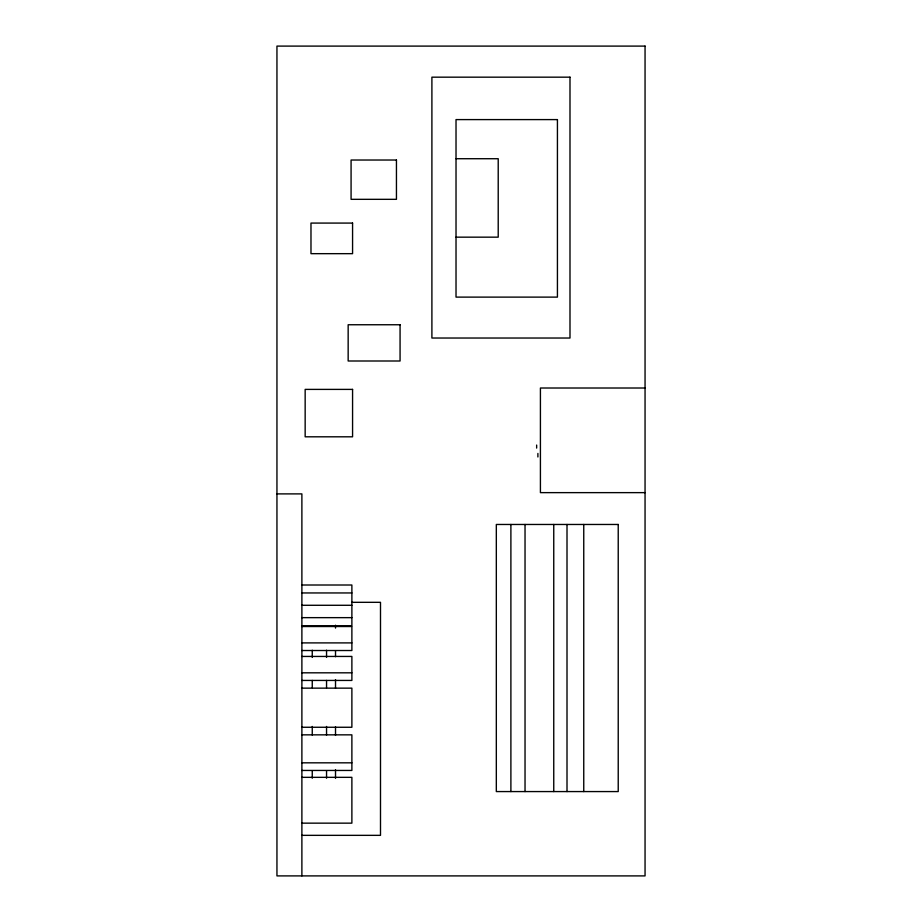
<?xml version="1.0" encoding="UTF-8"?>
<svg xmlns="http://www.w3.org/2000/svg" width="922" height="922" viewBox="0 0 922 922"><rect width="100%" height="100%" fill="white"/><g stroke="black" fill="none" stroke-linecap="round" stroke-linejoin="round"><path stroke-width="1.38" d="M456.021 158.722L498.214 158.722L498.214 237.161L456.021 237.161M645.054 388.012L540.419 388.012L540.419 492.636L645.054 492.636M276.946 493.892L301.886 493.892L301.886 875.9M301.886 585.009L351.881 585.009L351.881 625.877L301.886 625.877M301.886 592.95L351.881 592.95M351.916 602.32L380.498 602.32L380.498 835.344L301.886 835.344M301.886 605.281L351.881 605.281M301.886 617.648L351.881 617.648M301.886 626.522L351.881 626.522L351.881 650.517L301.886 650.517M301.886 642.899L351.881 642.899M301.886 656.441L351.881 656.441L351.881 680.436L301.886 680.436M301.886 672.818L351.881 672.818M301.886 688.146L351.881 688.146L351.881 727.262L301.886 727.262M301.886 734.846L351.881 734.846L351.881 770.446L301.886 770.446M301.886 762.828L351.881 762.828M301.886 777.338L351.881 777.338L351.881 823.15L301.886 823.15M583.753 524.468L583.753 791.572M567.007 524.468L567.007 791.572M553.753 524.468L553.753 791.572M537.895 453.44L537.895 456.978M536.65 445.049L536.65 448.092M525.033 524.468L525.033 791.572M510.892 524.468L510.892 791.572M335.516 625.22L335.516 628.078M335.516 650.978L335.516 656.706M335.516 679.606L335.516 688.192M335.516 726.836L335.516 735.422M335.516 769.766L335.516 778.352M326.549 650.217L326.549 657.409M326.549 680.424L326.549 687.616M326.549 726.455L326.549 735.088M326.549 771.046L326.549 778.237M312.258 650.217L312.258 657.409M312.258 680.424L312.258 687.616M312.258 726.455L312.258 735.088M312.258 771.046L312.258 778.237M645.054 46.1L276.946 46.1L276.946 875.9L645.054 875.9L645.054 46.1M569.992 77.171L431.899 77.171L431.899 338.028L569.992 338.028L569.992 77.171M557.43 119.595L456.021 119.595L456.021 297.115L557.43 297.115L557.43 119.595M396.448 160.025L351.075 160.025L351.075 199.325L396.448 199.325L396.448 160.025M352.573 223.078L310.979 223.078L310.979 253.665L352.573 253.665L352.573 223.078M400.067 324.751L348.159 324.751L348.159 360.998L400.067 360.998L400.067 324.751M352.573 389.395L305.159 389.395L305.159 436.809L352.573 436.809L352.573 389.395M618.224 524.468L496.324 524.468L496.324 791.572L618.224 791.572L618.224 524.468"/></g></svg>
